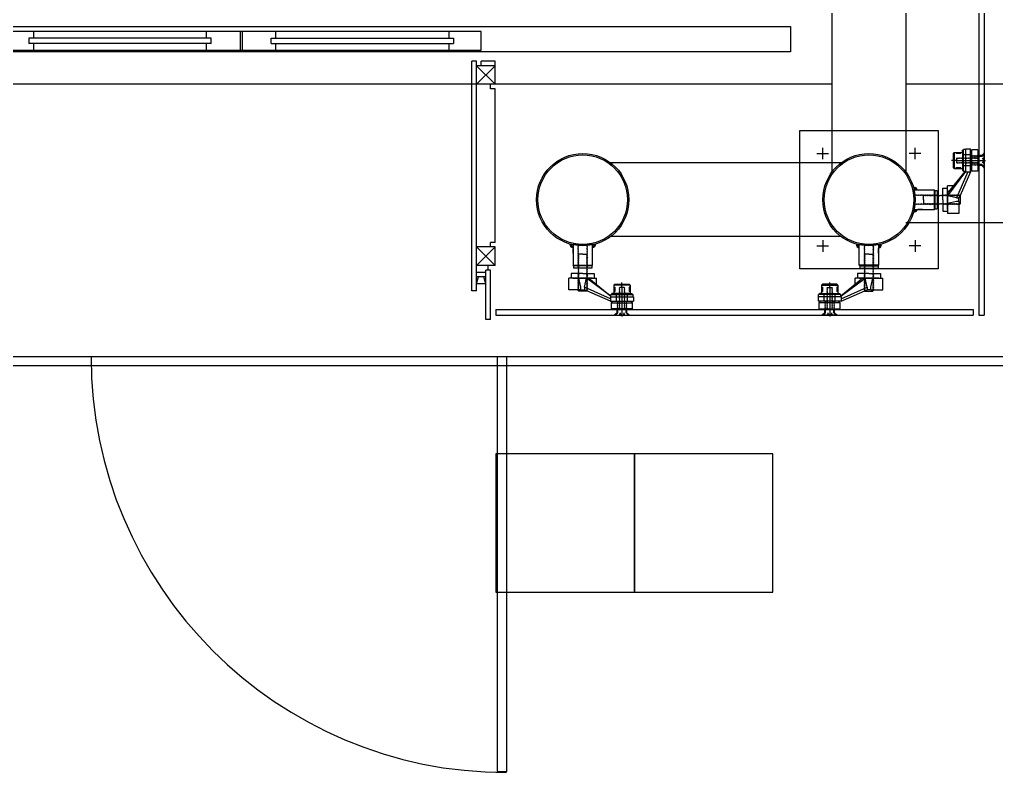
# Model space of a CAD drawing. Header units: millimetres. Extents: x -7448 to 427567, y 91657 to 341328.
# Drawn here: x 309432 to 311548, y 212052 to 213682 of the extents above; entities that cross this region are included whole.
import ezdxf

# ---------------------------------------------------------------- set-up
doc = ezdxf.new("R2010")
doc.units = ezdxf.units.MM
doc.header["$LTSCALE"] = 500
doc.header["$MEASUREMENT"] = 0
doc.linetypes.add('CENTER1', pattern=[8, 6, -1, 0, -1])
doc.linetypes.add('DASH_2', pattern=[34, 30, -1.5, 1, -1.5])
doc.layers.add('e-plan', color=9, linetype='CONTINUOUS')

# ---------------------------------------------------------------- blocks, each defined once
blk = doc.blocks.new('A$C7F1D75F0')
at = {"layer": 'e-plan'}
for p, q in [((0, 1150), (898.9, 1150)), ((0, 1150), (0, 1130)), ((898.9, 1150), (898.9, 1130)), ((0, 1130), (898.9, 1130))]:
    blk.add_line(p, q, dxfattribs=at)
blk.add_arc((0, 1150), 900, 270.0001, 0, dxfattribs=at)
blk = doc.blocks.new('A$C7D8044CD')
at = {"layer": 'e-plan'}
blk.add_lwpolyline([(0, 300), (300, 300), (300, 0), (0, 0)], close=True, dxfattribs=at)
blk = doc.blocks.new('HYUN-1')
at = {"layer": 'e-plan', "linetype": 'Continuous'}
for p, q in [((68.2, 153), (101.8, 153)), ((74.3, 147.8), (69, 153)), ((80.3, 150), (81.7, 150)), ((88.3, 150), (89.7, 150)), ((95.8, 147.8), (101, 153)), ((63.5, 139), (62, 139)), ((62, 139), (62, 126)), ((63.5, 139), (63.5, 141)), ((75, 139), (63.5, 139)), ((74.3, 147.8), (74.3, 141)), ((79.2, 139), (75.3, 139)), ((76.3, 147.8), (76.3, 141)), ((90.5, 139), (79.5, 139)), ((94.8, 139), (90.8, 139)), ((93.8, 147.8), (93.8, 141)), ((108, 139), (95, 139)), ((95.8, 147.8), (95.8, 141)), ((106.5, 139), (106.5, 141)), ((108, 139), (108, 126)), ((60, 117.3), (3.9, 92.5)), ((61, 111.9), (8.3, 73)), ((60, 122.8), (9, 100.3)), ((13.3, 73), (61, 111.8)), ((60, 123), (76, 123)), ((60, 113), (60, 123)), ((60, 113), (110, 113)), ((61, 113), (61, 108)), ((61, 108), (109, 108)), ((62, 126), (93.8, 126)), ((63, 108), (63, 106)), ((67.5, 88), (67.5, 106)), ((76.3, 123), (80.2, 123)), ((80.5, 123), (93.8, 123)), ((93.8, 126), (108, 126)), ((94, 123), (110, 123)), ((102.5, 88), (102.5, 106)), ((107, 108), (107, 106)), ((109, 113), (109, 108)), ((110, 113), (110, 123)), ((-3.9, 98), (-30, 98)), ((-30, 98), (-30, 73)), ((-8.8, 100.2), (-3.9, 98)), ((8.7, 100.7), (-8.7, 100.7)), ((-3.9, 92.5), (-8.2, 73)), ((-3.9, 98), (3.9, 98)), ((-3.9, 98), (-3.9, 92.5)), ((8.8, 100.2), (3.9, 98)), ((3.9, 92.5), (3.9, 98)), ((3.9, 92.5), (8.3, 73)), ((30, 86.6), (30, 73)), ((67.5, 88), (69.5, 86)), ((69.5, 92), (69.5, 102)), ((69.5, 86), (100.5, 86)), ((100.5, 92), (100.5, 102)), ((100.5, 86), (102.5, 88)), ((0, 73), (-30, 73)), ((-21.5, 73), (0, 73)), ((-21.5, 73), (0, 73)), ((0, 73), (30, 73)), ((21.5, 73), (0, 73)), ((0, 73), (21.5, 73)), ((-10.3, 63), (-25, 63)), ((-20, 45.9), (-21, 44.9)), ((-21, 0), (-21, 44.9)), ((-21, 44.9), (21, 44.9)), ((-20, 45.9), (-20, 50.9)), ((-10.2, 50.9), (-20, 50.9)), ((20, 45.9), (-20, 45.9)), ((0, 63), (-10, 63)), ((9.9, 50.9), (-9.9, 50.9)), ((0, 63), (10, 63)), ((20, 50.9), (10.2, 50.9)), ((10.3, 63), (25, 63)), ((20, 45.9), (20, 50.9)), ((21, 44.9), (20, 45.9)), ((21, 44.9), (21, 0)), ((-21, 18.9), (-21, 8.9)), ((21, 9.2), (21, 0))]:
    blk.add_line(p, q, dxfattribs=at)
at = {"layer": 'e-plan', "linetype": 'CENTER1'}
for p, q in [((71, 153), (76.3, 147.8)), ((80, 150.3), (80, 153)), ((81, 148), (81, 153)), ((82, 150.3), (82, 153)), ((85, 93), (85, 155.6)), ((88, 150.3), (88, 153)), ((89, 148), (89, 153)), ((90, 150.3), (90, 153)), ((99, 153), (93.8, 147.8)), ((74.5, 136.5), (76, 138)), ((76, 135), (74.5, 136.5)), ((74.5, 133.5), (76, 135)), ((76, 132), (74.5, 133.5)), ((74.5, 130.5), (76, 132)), ((76, 129), (74.5, 130.5)), ((74.5, 127.5), (76, 129)), ((76, 126), (74.5, 127.5)), ((74.8, 139.5), (76.3, 141)), ((76.3, 138), (74.8, 139.5)), ((76.3, 138), (74.8, 139.5)), ((74.8, 136.5), (76.3, 138)), ((74.8, 136.5), (76.3, 138)), ((76.3, 135), (74.8, 136.5)), ((76.3, 135), (74.8, 136.5)), ((74.8, 133.5), (76.3, 135)), ((74.8, 133.5), (76.3, 135)), ((76.3, 132), (74.8, 133.5)), ((76.3, 132), (74.8, 133.5)), ((74.8, 130.5), (76.3, 132)), ((74.8, 130.5), (76.3, 132)), ((76.3, 129), (74.8, 130.5)), ((76.3, 129), (74.8, 130.5)), ((74.8, 127.5), (76.3, 129)), ((74.8, 127.5), (76.3, 129)), ((76.3, 126), (74.8, 127.5)), ((76.3, 126), (74.8, 127.5)), ((76, 138), (75, 139)), ((78.7, 136.5), (80.2, 138)), ((80.2, 135), (78.7, 136.5)), ((78.7, 133.5), (80.2, 135)), ((80.2, 132), (78.7, 133.5)), ((78.7, 130.5), (80.2, 132)), ((80.2, 129), (78.7, 130.5)), ((78.7, 127.5), (80.2, 129)), ((80.2, 126), (78.7, 127.5)), ((79, 136.5), (80.5, 138)), ((79, 136.5), (80.5, 138)), ((79, 136.5), (80.5, 138)), ((80.5, 135), (79, 136.5)), ((80.5, 135), (79, 136.5)), ((80.5, 135), (79, 136.5)), ((79, 133.5), (80.5, 135)), ((79, 133.5), (80.5, 135)), ((79, 133.5), (80.5, 135)), ((80.5, 132), (79, 133.5)), ((80.5, 132), (79, 133.5)), ((80.5, 132), (79, 133.5)), ((79, 130.5), (80.5, 132)), ((79, 130.5), (80.5, 132)), ((79, 130.5), (80.5, 132)), ((80.5, 129), (79, 130.5)), ((80.5, 129), (79, 130.5)), ((80.5, 129), (79, 130.5)), ((79, 127.5), (80.5, 129)), ((79, 127.5), (80.5, 129)), ((79, 127.5), (80.5, 129)), ((80.5, 126), (79, 127.5)), ((80.5, 126), (79, 127.5)), ((80.5, 126), (79, 127.5)), ((80.2, 138), (79.2, 139)), ((80.5, 138), (79.5, 139)), ((80.5, 138), (79.5, 139)), ((80.5, 138), (79.5, 139)), ((89.5, 138), (90.5, 139)), ((89.5, 138), (90.5, 139)), ((91, 136.5), (89.5, 138)), ((91, 136.5), (89.5, 138)), ((89.5, 135), (91, 136.5)), ((89.5, 135), (91, 136.5)), ((91, 133.5), (89.5, 135)), ((91, 133.5), (89.5, 135)), ((89.5, 132), (91, 133.5)), ((89.5, 132), (91, 133.5)), ((91, 130.5), (89.5, 132)), ((91, 130.5), (89.5, 132)), ((89.5, 129), (91, 130.5)), ((89.5, 129), (91, 130.5)), ((91, 127.5), (89.5, 129)), ((91, 127.5), (89.5, 129)), ((89.5, 126), (91, 127.5)), ((89.5, 126), (91, 127.5)), ((89.8, 138), (90.8, 139)), ((91.3, 136.5), (89.8, 138)), ((89.8, 135), (91.3, 136.5)), ((91.3, 133.5), (89.8, 135)), ((89.8, 132), (91.3, 133.5)), ((91.3, 130.5), (89.8, 132)), ((89.8, 129), (91.3, 130.5)), ((91.3, 127.5), (89.8, 129)), ((89.8, 126), (91.3, 127.5)), ((95.3, 139.5), (93.8, 141)), ((93.8, 138), (95.3, 139.5)), ((95.3, 136.5), (93.8, 138)), ((93.8, 135), (95.3, 136.5)), ((95.3, 133.5), (93.8, 135)), ((93.8, 132), (95.3, 133.5)), ((95.3, 130.5), (93.8, 132)), ((93.8, 129), (95.3, 130.5)), ((95.3, 127.5), (93.8, 129)), ((93.8, 126), (95.3, 127.5)), ((94, 138), (95, 139)), ((95.5, 136.5), (94, 138)), ((94, 135), (95.5, 136.5)), ((95.5, 133.5), (94, 135)), ((94, 132), (95.5, 133.5)), ((95.5, 130.5), (94, 132)), ((94, 129), (95.5, 130.5)), ((95.5, 127.5), (94, 129)), ((94, 126), (95.5, 127.5)), ((62, 126), (65, 123)), ((64.9, 106), (63, 106)), ((102.5, 106), (64.9, 106)), ((74.5, 124.5), (76, 126)), ((76, 123), (74.5, 124.5)), ((74.8, 124.5), (76.3, 126)), ((74.8, 124.5), (76.3, 126)), ((76.3, 123), (74.8, 124.5)), ((76.3, 123), (74.8, 124.5)), ((78.7, 124.5), (80.2, 126)), ((80.2, 123), (78.7, 124.5)), ((79, 124.5), (80.5, 126)), ((79, 124.5), (80.5, 126)), ((79, 124.5), (80.5, 126)), ((80.5, 123), (79, 124.5)), ((80.5, 123), (79, 124.5)), ((80.5, 123), (79, 124.5)), ((79, 121.5), (80.5, 123)), ((80.5, 120), (79, 121.5)), ((79, 118.5), (80.5, 120)), ((80.5, 117), (79, 118.5)), ((79, 115.5), (80.5, 117)), ((80.5, 114), (79, 115.5)), ((79, 112.5), (80.5, 114)), ((80.5, 111), (79, 112.5)), ((79, 109.5), (80.5, 111)), ((80.5, 108), (79, 109.5)), ((79, 106.5), (80.5, 108)), ((80.5, 105), (79, 106.5)), ((91, 124.5), (89.5, 126)), ((91, 124.5), (89.5, 126)), ((89.5, 123), (91, 124.5)), ((89.5, 123), (91, 124.5)), ((91, 121.5), (89.5, 123)), ((89.5, 120), (91, 121.5)), ((91, 118.5), (89.5, 120)), ((89.5, 117), (91, 118.5)), ((91, 115.5), (89.5, 117)), ((89.5, 114), (91, 115.5)), ((91, 112.5), (89.5, 114)), ((89.5, 111), (91, 112.5)), ((91, 109.5), (89.5, 111)), ((89.5, 108), (91, 109.5)), ((91, 106.5), (89.5, 108)), ((89.5, 105), (91, 106.5)), ((91.3, 124.5), (89.8, 126)), ((89.8, 123), (91.3, 124.5)), ((95.3, 124.5), (93.8, 126)), ((93.8, 123), (95.3, 124.5)), ((95.5, 124.5), (94, 126)), ((94, 123), (95.5, 124.5)), ((102.5, 106), (107, 106)), ((108, 126), (105, 123)), ((-10.3, 99), (-9, 100.3)), ((-8.8, 97.5), (-10.3, 99)), ((-10.3, 96), (-8.8, 97.5)), ((-8.8, 94.5), (-10.3, 96)), ((-10.3, 93), (-8.8, 94.5)), ((-8.8, 91.5), (-10.3, 93)), ((-10.3, 90), (-8.8, 91.5)), ((-8.8, 88.5), (-10.3, 90)), ((-10.3, 87), (-8.8, 88.5)), ((-8.8, 85.5), (-10.3, 87)), ((-10.3, 84), (-8.8, 85.5)), ((-10, 99), (-8.5, 100.5)), ((-10, 99), (-8.5, 100.5)), ((-8.5, 97.5), (-10, 99)), ((-8.5, 97.5), (-10, 99)), ((-10, 96), (-8.5, 97.5)), ((-10, 96), (-8.5, 97.5)), ((-8.5, 94.5), (-10, 96)), ((-8.5, 94.5), (-10, 96)), ((-10, 93), (-8.5, 94.5)), ((-10, 93), (-8.5, 94.5)), ((-8.5, 91.5), (-10, 93)), ((-8.5, 91.5), (-10, 93)), ((-10, 90), (-8.5, 91.5)), ((-10, 90), (-8.5, 91.5)), ((-8.5, 88.5), (-10, 90)), ((-8.5, 88.5), (-10, 90)), ((-10, 87), (-8.5, 88.5)), ((-8.5, 85.5), (-10, 87)), ((-10, 84), (-8.5, 85.5)), ((-8.5, 100.5), (-8.7, 100.7)), ((-8.5, 100.5), (-8.7, 100.7)), ((8.5, 100.5), (8.7, 100.7)), ((8.5, 100.5), (8.7, 100.7)), ((10, 99), (8.5, 100.5)), ((10, 99), (8.5, 100.5)), ((8.5, 97.5), (10, 99)), ((8.5, 97.5), (10, 99)), ((10, 96), (8.5, 97.5)), ((10, 96), (8.5, 97.5)), ((8.5, 94.5), (10, 96)), ((8.5, 94.5), (10, 96)), ((10, 93), (8.5, 94.5)), ((10, 93), (8.5, 94.5)), ((8.5, 91.5), (10, 93)), ((8.5, 91.5), (10, 93)), ((10, 90), (8.5, 91.5)), ((10, 90), (8.5, 91.5)), ((8.5, 88.5), (10, 90)), ((8.5, 88.5), (10, 90)), ((10, 87), (8.5, 88.5)), ((8.5, 85.5), (10, 87)), ((10, 84), (8.5, 85.5)), ((8.8, 97.5), (10.3, 99)), ((10.3, 96), (8.8, 97.5)), ((8.8, 94.5), (10.3, 96)), ((10.3, 93), (8.8, 94.5)), ((8.8, 91.5), (10.3, 93)), ((10.3, 90), (8.8, 91.5)), ((8.8, 88.5), (10.3, 90)), ((10.3, 87), (8.8, 88.5)), ((8.8, 85.5), (10.3, 87)), ((10.3, 84), (8.8, 85.5)), ((10.3, 99), (9, 100.3)), ((67.5, 102), (69.5, 102)), ((67.5, 92), (69.5, 92)), ((102.5, 88), (67.5, 88)), ((79, 103.5), (80.5, 105)), ((80.5, 102), (79, 103.5)), ((79, 100.5), (80.5, 102)), ((80.5, 99), (79, 100.5)), ((79, 97.5), (80.5, 99)), ((80.5, 96), (79, 97.5)), ((79, 94.5), (80.5, 96)), ((80.5, 93), (79, 94.5)), ((89.5, 93), (80.5, 93)), ((85, 93), (85, 82)), ((91, 103.5), (89.5, 105)), ((89.5, 102), (91, 103.5)), ((91, 100.5), (89.5, 102)), ((89.5, 99), (91, 100.5)), ((91, 97.5), (89.5, 99)), ((89.5, 96), (91, 97.5)), ((91, 94.5), (89.5, 96)), ((89.5, 93), (91, 94.5)), ((102.5, 102), (100.5, 102)), ((102.5, 92), (100.5, 92)), ((-8.8, 82.5), (-10.3, 84)), ((-10.3, 81), (-8.8, 82.5)), ((-8.8, 79.5), (-10.3, 81)), ((-10.3, 78), (-8.8, 79.5)), ((-8.8, 76.5), (-10.3, 78)), ((-10.3, 75), (-8.8, 76.5)), ((-8.8, 73.5), (-10.3, 75)), ((-10.3, 72), (-8.8, 73.5)), ((-8.8, 70.5), (-10.3, 72)), ((-10.3, 69), (-8.8, 70.5)), ((-8.8, 67.5), (-10.3, 69)), ((-10.3, 66), (-8.8, 67.5)), ((-8.8, 64.5), (-10.3, 66)), ((-10.3, 63), (-8.8, 64.5)), ((-8.5, 82.5), (-10, 84)), ((-10, 81), (-8.5, 82.5)), ((-8.5, 79.5), (-10, 81)), ((-10, 78), (-8.5, 79.5)), ((-8.5, 76.5), (-10, 78)), ((-10, 75), (-8.5, 76.5)), ((-8.5, 73.5), (-10, 75)), ((-10, 72), (-8.5, 73.5)), ((-8.5, 70.5), (-10, 72)), ((-10, 69), (-8.5, 70.5)), ((-8.5, 67.5), (-10, 69)), ((-10, 66), (-8.5, 67.5)), ((-8.5, 64.5), (-10, 66)), ((-10, 63), (-8.5, 64.5)), ((-10, 63), (-8.5, 64.5)), ((-10, 63), (-8.5, 64.5)), ((-8.8, 76.5), (-9.8, 77.5)), ((-8.5, 64.5), (-9.5, 65.5)), ((-8.5, 64.5), (-9.5, 65.5)), ((8.5, 82.5), (10, 84)), ((10, 81), (8.5, 82.5)), ((8.5, 79.5), (10, 81)), ((10, 78), (8.5, 79.5)), ((8.5, 76.5), (10, 78)), ((10, 75), (8.5, 76.5)), ((8.5, 73.5), (10, 75)), ((10, 72), (8.5, 73.5)), ((8.5, 70.5), (10, 72)), ((10, 69), (8.5, 70.5)), ((8.5, 67.5), (10, 69)), ((10, 66), (8.5, 67.5)), ((8.5, 64.5), (10, 66)), ((8.5, 64.5), (9.5, 65.5)), ((8.5, 64.5), (9.5, 65.5)), ((8.5, 64.5), (9.5, 65.5)), ((8.5, 64.5), (9.5, 65.5)), ((10, 63), (8.5, 64.5)), ((10, 63), (8.5, 64.5)), ((10, 63), (8.5, 64.5)), ((10, 63), (8.5, 64.5)), ((10, 63), (8.5, 64.5)), ((10, 63), (8.5, 64.5)), ((10, 63), (8.5, 64.5)), ((10, 63), (8.5, 64.5)), ((10, 63), (8.5, 64.5)), ((8.8, 82.5), (10.3, 84)), ((10.3, 81), (8.8, 82.5)), ((8.8, 79.5), (10.3, 81)), ((10.3, 78), (8.8, 79.5)), ((8.8, 76.5), (10.3, 78)), ((8.8, 76.5), (9.8, 77.5)), ((10.3, 75), (8.8, 76.5)), ((8.8, 73.5), (10.3, 75)), ((10.3, 72), (8.8, 73.5)), ((8.8, 70.5), (10.3, 72)), ((10.3, 69), (8.8, 70.5)), ((8.8, 67.5), (10.3, 69)), ((10.3, 66), (8.8, 67.5)), ((8.8, 64.5), (10.3, 66)), ((10.3, 63), (8.8, 64.5)), ((10.3, 63), (8.8, 64.5)), ((10.3, 63), (8.8, 64.5)), ((-10.3, 48), (-8.8, 49.5)), ((-8.8, 46.5), (-10.3, 48)), ((-10.3, 45), (-8.8, 46.5)), ((-8.8, 43.5), (-10.3, 45)), ((-10.3, 42), (-8.8, 43.5)), ((-8.8, 49.5), (-10.2, 50.9)), ((-8.5, 61.5), (-10, 63)), ((-8.5, 61.5), (-10, 63)), ((-8.5, 61.5), (-10, 63)), ((-10, 60), (-8.5, 61.5)), ((-10, 60), (-8.5, 61.5)), ((-10, 60), (-8.5, 61.5)), ((-8.5, 58.5), (-10, 60)), ((-8.5, 58.5), (-10, 60)), ((-10, 57), (-8.5, 58.5)), ((-10, 57), (-8.5, 58.5)), ((-8.5, 55.5), (-10, 57)), ((-8.5, 55.5), (-10, 57)), ((-10, 54), (-8.5, 55.5)), ((-10, 54), (-8.5, 55.5)), ((-8.5, 52.5), (-10, 54)), ((-8.5, 52.5), (-10, 54)), ((-10, 51), (-8.5, 52.5)), ((-10, 51), (-8.5, 52.5)), ((-8.5, 49.5), (-10, 51)), ((-8.5, 49.5), (-10, 51)), ((-10, 48), (-8.5, 49.5)), ((-8.5, 46.5), (-10, 48)), ((-10, 45), (-8.5, 46.5)), ((-8.5, 43.5), (-10, 45)), ((-10, 42), (-8.5, 43.5)), ((8.5, 61.5), (10, 63)), ((8.5, 61.5), (10, 63)), ((8.5, 61.5), (10, 63)), ((8.5, 61.5), (10, 63)), ((8.5, 61.5), (10, 63)), ((8.5, 61.5), (10, 63)), ((10, 60), (8.5, 61.5)), ((10, 60), (8.5, 61.5)), ((10, 60), (8.5, 61.5)), ((10, 60), (8.5, 61.5)), ((10, 60), (8.5, 61.5)), ((10, 60), (8.5, 61.5)), ((8.5, 58.5), (10, 60)), ((8.5, 58.5), (10, 60)), ((8.5, 58.5), (10, 60)), ((8.5, 58.5), (10, 60)), ((10, 57), (8.5, 58.5)), ((10, 57), (8.5, 58.5)), ((10, 57), (8.5, 58.5)), ((10, 57), (8.5, 58.5)), ((8.5, 55.5), (10, 57)), ((8.5, 55.5), (10, 57)), ((8.5, 55.5), (10, 57)), ((8.5, 55.5), (10, 57)), ((10, 54), (8.5, 55.5)), ((10, 54), (8.5, 55.5)), ((10, 54), (8.5, 55.5)), ((10, 54), (8.5, 55.5)), ((8.5, 52.5), (10, 54)), ((8.5, 52.5), (10, 54)), ((8.5, 52.5), (10, 54)), ((8.5, 52.5), (10, 54)), ((10, 51), (8.5, 52.5)), ((10, 51), (8.5, 52.5)), ((10, 51), (8.5, 52.5)), ((10, 51), (8.5, 52.5)), ((8.5, 49.5), (10, 51)), ((8.5, 49.5), (10, 51)), ((8.5, 49.5), (10, 51)), ((8.5, 49.5), (10, 51)), ((10, 48), (8.5, 49.5)), ((10, 48), (8.5, 49.5)), ((8.5, 46.5), (10, 48)), ((8.5, 46.5), (10, 48)), ((10, 45), (8.5, 46.5)), ((10, 45), (8.5, 46.5)), ((8.5, 43.5), (10, 45)), ((8.5, 43.5), (10, 45)), ((10, 42), (8.5, 43.5)), ((10, 42), (8.5, 43.5)), ((8.8, 49.5), (10.2, 50.9)), ((10.3, 48), (8.8, 49.5)), ((8.8, 46.5), (10.3, 48)), ((10.3, 45), (8.8, 46.5)), ((8.8, 43.5), (10.3, 45)), ((10.3, 42), (8.8, 43.5)), ((-8.8, 40.5), (-10.3, 42)), ((-10.3, 39), (-8.8, 40.5)), ((-8.8, 37.5), (-10.3, 39)), ((-10.3, 36), (-8.8, 37.5)), ((-8.8, 34.5), (-10.3, 36)), ((-10.3, 33), (-8.8, 34.5)), ((-8.8, 31.5), (-10.3, 33)), ((-10.3, 30), (-8.8, 31.5)), ((-8.8, 28.5), (-10.3, 30)), ((-10.3, 27), (-8.8, 28.5)), ((-8.8, 25.5), (-10.3, 27)), ((-10.3, 24), (-8.8, 25.5)), ((-8.8, 22.5), (-10.3, 24)), ((-10.3, 21), (-8.8, 22.5)), ((-8.5, 40.5), (-10, 42)), ((-10, 39), (-8.5, 40.5)), ((-8.5, 37.5), (-10, 39)), ((-10, 36), (-8.5, 37.5)), ((-8.5, 34.5), (-10, 36)), ((-10, 33), (-8.5, 34.5)), ((-8.5, 31.5), (-10, 33)), ((-10, 30), (-8.5, 31.5)), ((-8.5, 28.5), (-10, 30)), ((-10, 27), (-8.5, 28.5)), ((-8.5, 25.5), (-10, 27)), ((-10, 24), (-8.5, 25.5)), ((-8.5, 22.5), (-10, 24)), ((-10, 21), (-8.5, 22.5)), ((8.5, 40.5), (10, 42)), ((8.5, 40.5), (10, 42)), ((10, 39), (8.5, 40.5)), ((10, 39), (8.5, 40.5)), ((8.5, 37.5), (10, 39)), ((8.5, 37.5), (10, 39)), ((10, 36), (8.5, 37.5)), ((10, 36), (8.5, 37.5)), ((8.5, 34.5), (10, 36)), ((8.5, 34.5), (10, 36)), ((10, 33), (8.5, 34.5)), ((10, 33), (8.5, 34.5)), ((8.5, 31.5), (10, 33)), ((8.5, 31.5), (10, 33)), ((10, 30), (8.5, 31.5)), ((10, 30), (8.5, 31.5)), ((8.5, 28.5), (10, 30)), ((8.5, 28.5), (10, 30)), ((10, 27), (8.5, 28.5)), ((10, 27), (8.5, 28.5)), ((8.5, 25.5), (10, 27)), ((8.5, 25.5), (10, 27)), ((10, 24), (8.5, 25.5)), ((10, 24), (8.5, 25.5)), ((8.5, 22.5), (10, 24)), ((8.5, 22.5), (10, 24)), ((10, 21), (8.5, 22.5)), ((10, 21), (8.5, 22.5)), ((8.8, 40.5), (10.3, 42)), ((10.3, 39), (8.8, 40.5)), ((8.8, 37.5), (10.3, 39)), ((10.3, 36), (8.8, 37.5)), ((8.8, 34.5), (10.3, 36)), ((10.3, 33), (8.8, 34.5)), ((8.8, 31.5), (10.3, 33)), ((10.3, 30), (8.8, 31.5)), ((8.8, 28.5), (10.3, 30)), ((10.3, 27), (8.8, 28.5)), ((8.8, 25.5), (10.3, 27)), ((10.3, 24), (8.8, 25.5)), ((8.8, 22.5), (10.3, 24)), ((10.3, 21), (8.8, 22.5)), ((-10.3, 21), (-8.8, 19.5)), ((-8.8, 19.5), (-10.3, 18)), ((-10.3, 18), (-8.8, 16.5)), ((-8.8, 16.5), (-10.3, 15)), ((-10.3, 15), (-8.8, 13.5)), ((-8.8, 13.5), (-10.3, 12)), ((-10.3, 12), (-8.8, 10.5)), ((-8.8, 10.5), (-10.3, 9)), ((-10.3, 9), (-8.8, 7.5)), ((-8.8, 7.5), (-10.3, 6)), ((-10.3, 6), (-8.8, 4.5)), ((-8.8, 4.5), (-10.3, 3)), ((-10.3, 3), (-8.8, 1.5)), ((-8.8, 1.5), (-10.3, 0)), ((0, 21), (-10, 21)), ((0, 21), (10, 21)), ((10.3, 21), (8.8, 19.5)), ((8.8, 19.5), (10.3, 18)), ((10.3, 18), (8.8, 16.5)), ((8.8, 16.5), (10.3, 15)), ((10.3, 15), (8.8, 13.5)), ((8.8, 13.5), (10.3, 12)), ((10.3, 12), (8.8, 10.5)), ((8.8, 10.5), (10.3, 9)), ((10.3, 9), (8.8, 7.5)), ((8.8, 7.5), (10.3, 6)), ((10.3, 6), (8.8, 4.5)), ((8.8, 4.5), (10.3, 3)), ((10.3, 3), (8.8, 1.5)), ((8.8, 1.5), (10.3, 0))]:
    blk.add_line(p, q, dxfattribs=at)
at = {"layer": 'e-plan', "linetype": 'DASH_2'}
for p, q in [((73, 123), (73, 106)), ((97, 123), (97, 106)), ((-25, 63), (-25, 73)), ((25, 63), (25, 73))]:
    blk.add_line(p, q, dxfattribs=at)
at = {"layer": 'e-plan'}
blk.add_line((21, 0), (-21, 0), dxfattribs=at)
at = {"layer": 'e-plan', "linetype": 'CENTER1'}
for centre, start, end in [((80.3, 150.3), 180, 270), ((81.7, 150.3), 270, 0), ((88.3, 150.3), 180, 270), ((89.7, 150.3), 270, 0)]:
    blk.add_arc(centre, 0.3, start, end, dxfattribs=at)
at = {"layer": 'e-plan', "linetype": 'Continuous'}
for centre, radius, start, end in [((-21, 0.6), 6.11, 89.8114, 186.0131), ((-21, 0.6), 5.11, 89.8114, 187.1953), ((-21, 0.6), 4.11, 89.8114, 188.9587), ((-21, 0.6), 3.11, 89.8114, 191.8754), ((21, 0.6), 6.11, 353.9869, 90.1886), ((21, 0.6), 5.11, 352.8047, 90.1886), ((21, 0.6), 4.11, 351.0413, 90.1886), ((21, 0.6), 3.11, 348.1246, 90.1886)]:
    blk.add_arc(centre, radius, start, end, dxfattribs=at)

msp = doc.modelspace()

# ---------------------------------------------------------------- linework, layer by layer
at = {"layer": 'e-plan'}
for p, q in [((311192.2, 215621.9), (311192.2, 213351.9)), ((311352.2, 215621.9), (311352.2, 213351.9)), ((311510.2, 214480.9), (311510.2, 213041.9)), ((311522.2, 214480.9), (311522.2, 213041.9)), ((308722.2, 213666.9), (311102.2, 213666.9)), ((311102.2, 213666.9), (311102.2, 213611.9)), ((309462.2, 213655.9), (309462.2, 213641.9)), ((309837.2, 213641.9), (309837.2, 213655.9)), ((309847.2, 213629.9), (309847.2, 213641.9)), ((309910.2, 213655.9), (309910.2, 213615.9)), ((309914.2, 213655.9), (309914.2, 213615.9)), ((309977.2, 213629.9), (309977.2, 213641.9)), ((309987.2, 213641.9), (309987.2, 213655.9)), ((310362.2, 213655.9), (310362.2, 213641.9)), ((309847.2, 213629.9), (309452.2, 213629.9)), ((309462.2, 213629.9), (309462.2, 213615.9)), ((309837.2, 213615.9), (309837.2, 213629.9)), ((309977.2, 213629.9), (310372.2, 213629.9)), ((309987.2, 213615.9), (309987.2, 213629.9)), ((310362.2, 213629.9), (310362.2, 213615.9)), ((311102.2, 213611.9), (308722.2, 213611.9)), ((310412.2, 213094.6), (310412.2, 213581.9)), ((310422.2, 213094.6), (310422.2, 213591.9)), ((310462.2, 213541.9), (310422.2, 213581.9)), ((310462.2, 213581.9), (310422.2, 213541.9)), ((310432.2, 213581.9), (310432.2, 213591.9)), ((310462.2, 213541.9), (310462.2, 213591.9)), ((311192.2, 213541.9), (308452.2, 213541.9)), ((310452.2, 213531.9), (310452.2, 213541.9)), ((315722.2, 213541.9), (311352.2, 213541.9)), ((310462.2, 213199.6), (310462.2, 213531.9)), ((311159.7, 213391.9), (311184.7, 213391.9)), ((311172.2, 213379.4), (311172.2, 213404.4)), ((311384.7, 213391.9), (311359.7, 213391.9)), ((311372.2, 213379.4), (311372.2, 213404.4)), ((311212.2, 213371.9), (310712.2, 213371.9)), ((315722.2, 213241.9), (311352.2, 213241.9)), ((310452.2, 213189.6), (310452.2, 213199.6)), ((310462.2, 213199.6), (310452.2, 213199.6)), ((311212.2, 213211.9), (310712.2, 213211.9)), ((311172.2, 213204.4), (311172.2, 213179.4)), ((311372.2, 213204.4), (311372.2, 213179.4)), ((310462.2, 213189.6), (310422.2, 213189.6)), ((310462.2, 213189.6), (310422.2, 213149.6)), ((310462.2, 213149.6), (310422.2, 213189.6)), ((310462.2, 213149.6), (310462.2, 213189.6)), ((311159.7, 213191.9), (311184.7, 213191.9)), ((311384.7, 213191.9), (311359.7, 213191.9)), ((310462.2, 213149.6), (310422.2, 213149.6)), ((310442.2, 213134.6), (310422.2, 213134.6)), ((310442.2, 213094.6), (310442.2, 213139.6)), ((310452.2, 213139.6), (310442.2, 213139.6)), ((310442.2, 213032.9), (310442.2, 213139.6)), ((310447.2, 213139.6), (310447.2, 213149.6)), ((310452.2, 213032.9), (310452.2, 213139.6)), ((310422.2, 213109.6), (310426.6, 213124.6)), ((310442.2, 213124.6), (310422.2, 213124.6)), ((310442.2, 213109.6), (310437.8, 213124.6)), ((310422.2, 213094.6), (310412.2, 213094.6)), ((310442.2, 213109.6), (310422.2, 213109.6)), ((310464.2, 213053.9), (311498.2, 213053.9)), ((310464.2, 213053.9), (310464.2, 213041.9)), ((311498.2, 213053.9), (311498.2, 213041.9)), ((310452.2, 213032.9), (310442.2, 213032.9)), ((310464.2, 213041.9), (311498.2, 213041.9)), ((311510.2, 213041.9), (311522.2, 213041.9)), ((315772.2, 212951.9), (308572.2, 212951.9)), ((315772.2, 212931.9), (308572.2, 212931.9))]:
    msp.add_line(p, q, dxfattribs=at)
at = {"layer": 'e-plan', "linetype": 'Continuous'}
for p, q in [((310422.2, 213591.9), (310412.2, 213591.9)), ((310412.2, 213581.9), (310412.2, 213591.9)), ((310462.2, 213581.9), (310422.2, 213581.9)), ((310462.2, 213591.9), (310432.2, 213591.9)), ((310462.2, 213581.9), (310462.2, 213591.9)), ((310462.2, 213541.9), (310422.2, 213541.9)), ((310462.2, 213531.9), (310452.2, 213531.9))]:
    msp.add_line(p, q, dxfattribs=at)
at = {"layer": 'e-plan'}
for points in [[(309392.2, 213615.9), (310432.2, 213615.9), (310432.2, 213655.9), (309392.2, 213655.9)], [(311122.2, 213441.9), (311422.2, 213441.9), (311422.2, 213141.9), (311122.2, 213141.9)]]:
    msp.add_lwpolyline(points, close=True, dxfattribs=at)
for points in [[(309847.2, 213641.9), (309452.2, 213641.9), (309452.2, 213629.9)], [(309977.2, 213641.9), (310372.2, 213641.9), (310372.2, 213629.9)]]:
    msp.add_lwpolyline(points, dxfattribs=at)
for centre, radius in [((310652.2, 213291.9), 100), ((310652.2, 213291.9), 97), ((311272.2, 213291.9), 100), ((311272.2, 213291.9), 97)]:
    msp.add_circle(centre, radius, dxfattribs=at)

# ---------------------------------------------------------------- block references
at = {"layer": 'e-plan', "xscale": -1}
for name, p, rotation in [('HYUN-1', (311369.2, 213291.9), 270), ('HYUN-1', (310652.2, 213194.9), 180), ('A$C7D8044CD', (310464.2, 212741.9), 180), ('A$C7D8044CD', (310764.2, 212741.9), 180)]:
    msp.add_blockref(name, p, dxfattribs=dict(at, rotation=rotation))
at = {"layer": 'e-plan'}
for name, p, rotation in [('HYUN-1', (311272.2, 213194.9), 180), ('A$C7F1D75F0', (309337.2, 212951.9), 269.9998753490476)]:
    msp.add_blockref(name, p, dxfattribs=dict(at, rotation=rotation))

doc.saveas('drawing.dxf')
